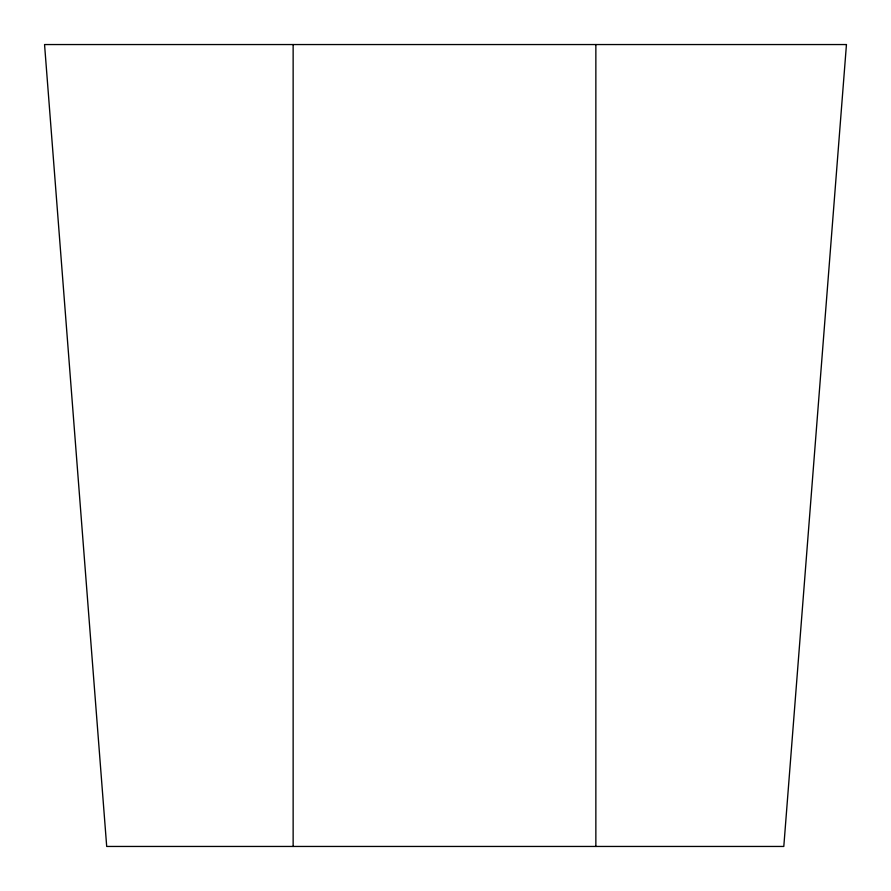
<?xml version="1.0" encoding="UTF-8"?>
<svg xmlns="http://www.w3.org/2000/svg" width="891" height="891" viewBox="0 0 891 891"><rect width="100%" height="100%" fill="white"/><g stroke="black" fill="none" stroke-linecap="round" stroke-linejoin="round"><path stroke-width="1.34" d="M595.856 44.55L595.856 846.45M293.139 44.55L293.139 846.45M846.45 44.55L783.802 846.45L106.697 846.45L44.55 44.55L846.45 44.55"/></g></svg>
